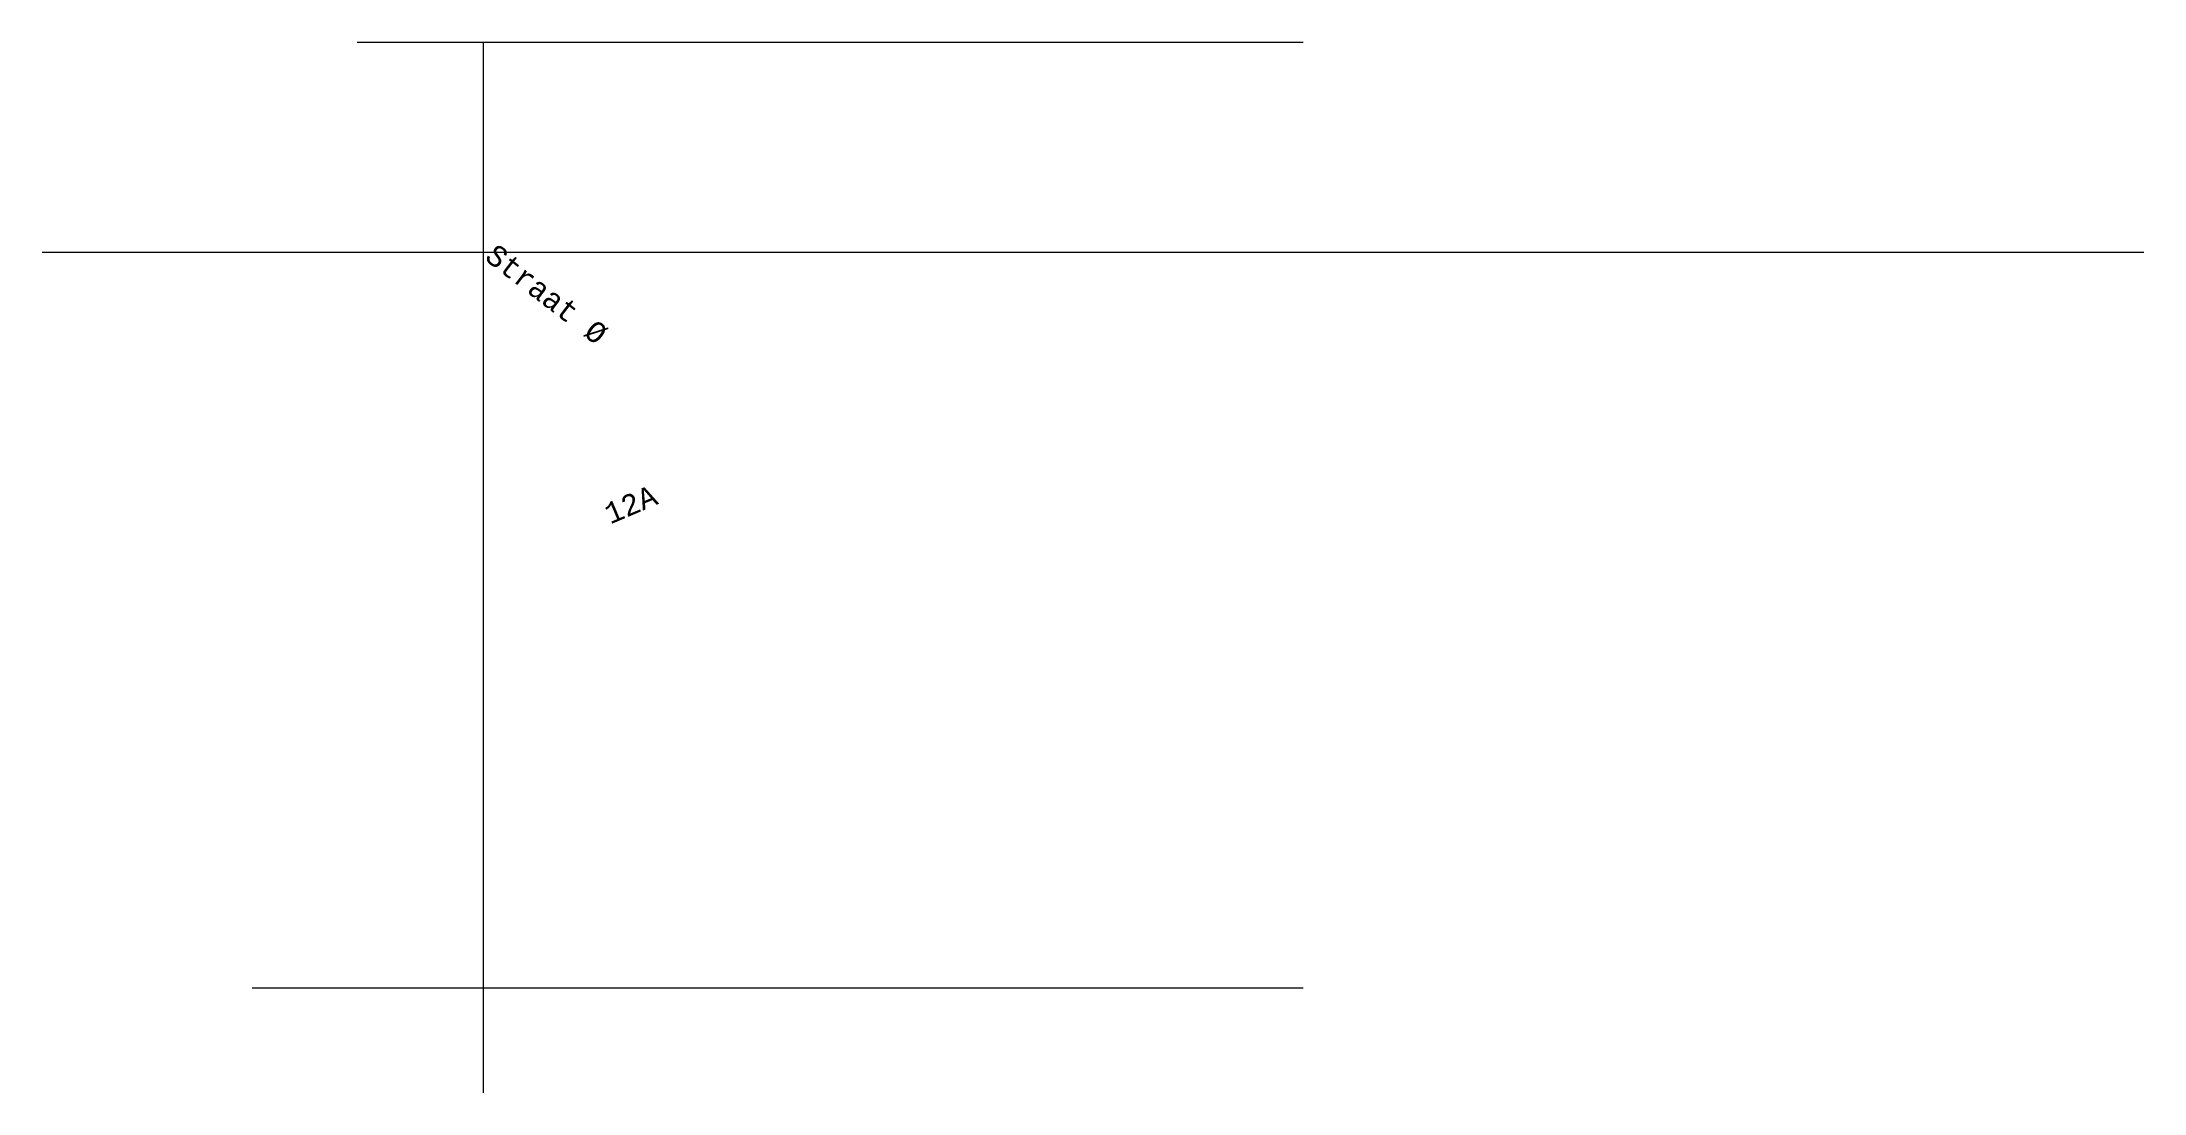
# Model space of a CAD drawing. Header units: metres. Extents: x 154980 to 155080, y 462990 to 463040.
import ezdxf
from ezdxf.enums import TextEntityAlignment as Align

# ---------------------------------------------------------------- set-up
doc = ezdxf.new("R2010")
doc.units = ezdxf.units.M
for name, color, linetype, true_color in [('BGT_VECTOR_OMTREK', 7, 'Continuous', 0x9b9b9b), ('BGT_WEGDEEL', 7, 'Continuous', 0x919191), ('KAD_GRENS', 7, 'Continuous', 0x6e6e6e), ('KAD_HUISNUMMER', 7, 'Continuous', 0x5f5f5f), ('KAD_STRAATNAAM', 7, 'Continuous', 0x737373)]:
    doc.layers.add(name, color=color, linetype=linetype, true_color=true_color)
doc.styles.add('KADASTRALE_LABELS', font='LiberationMono-Regular.ttf')

msp = doc.modelspace()

# ---------------------------------------------------------------- linework, layer by layer
at = {"layer": 'BGT_VECTOR_OMTREK', "color": 8, "lineweight": 9, "true_color": 0x9b9b9b}
msp.add_lwpolyline([(154995, 463040), (155040, 463040)], dxfattribs=at)
at = {"layer": 'BGT_WEGDEEL', "color": 8, "lineweight": 9, "true_color": 0x919191}
msp.add_lwpolyline([(154990, 462995), (155040, 462995)], dxfattribs=at)
at = {"layer": 'KAD_GRENS', "color": 8, "lineweight": 13}
for points in [[(155001, 462990), (155001, 463040)], [(154980, 463030), (155080, 463030)]]:
    msp.add_lwpolyline(points, dxfattribs=at)

# ---------------------------------------------------------------- texts
at = {"layer": 'KAD_HUISNUMMER', "color": 8, "style": 'KADASTRALE_LABELS'}
msp.add_text('12A', height=1, rotation=23, dxfattribs=at).set_placement((155008, 463018), align=Align.MIDDLE_CENTER)
at = {"layer": 'KAD_STRAATNAAM', "color": 8, "style": 'KADASTRALE_LABELS'}
msp.add_text('Straat Ø', height=1, rotation=322.5, dxfattribs=at).set_placement((155004, 463028), align=Align.MIDDLE_CENTER)

doc.saveas('drawing.dxf')
